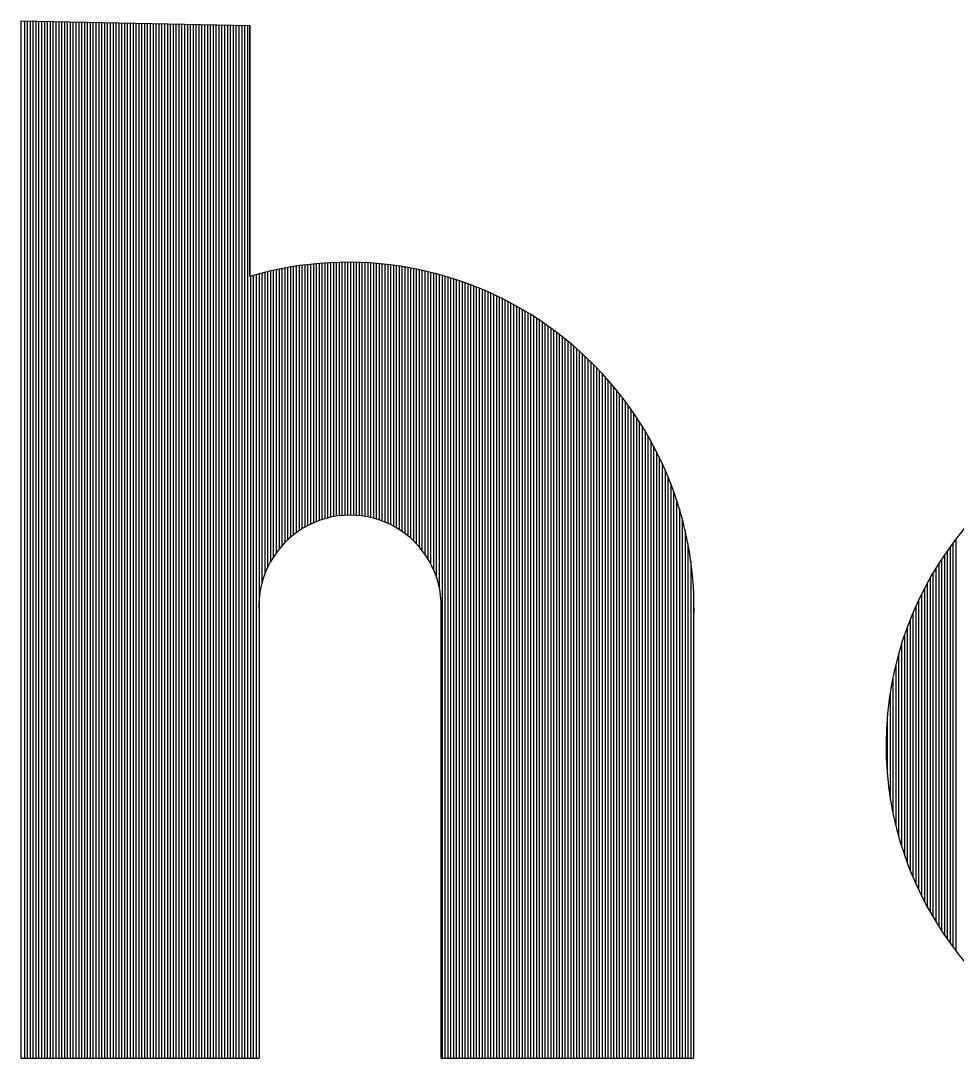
# Model space of a CAD drawing. Header units: millimetres. Extents: x 87 to 927, y 85 to 1088.
# Drawn here: x 579.083 to 579.924, y 222.592 to 223.523 of the extents above; entities that cross this region are included whole.
import ezdxf

# ---------------------------------------------------------------- set-up
doc = ezdxf.new("R2010")
doc.units = ezdxf.units.MM

# ---------------------------------------------------------------- blocks, each defined once
blk = doc.blocks.new('abcd')
at = {"color": 5}
for p, q in [((7610.24, 689.4), (7610.24, 326.61)), ((7610.24, 689.4), (7690.32, 687.76)), ((7611.51, 689.37), (7611.51, 326.69)), ((7612.51, 689.35), (7612.51, 326.69)), ((7613.51, 689.33), (7613.51, 326.69)), ((7614.51, 689.31), (7614.51, 326.69)), ((7615.51, 689.29), (7615.51, 326.61)), ((7616.51, 689.27), (7616.51, 326.61)), ((7617.51, 689.25), (7617.51, 326.61)), ((7618.51, 689.23), (7618.51, 326.61)), ((7619.51, 689.21), (7619.51, 326.61)), ((7620.51, 689.19), (7620.51, 326.61)), ((7621.51, 689.17), (7621.51, 326.61)), ((7622.51, 689.15), (7622.51, 326.61)), ((7623.51, 689.13), (7623.51, 326.61)), ((7624.51, 689.11), (7624.51, 326.61)), ((7625.51, 689.09), (7625.51, 326.61)), ((7626.51, 689.07), (7626.51, 326.61)), ((7627.51, 689.05), (7627.51, 326.61)), ((7628.51, 689.03), (7628.51, 326.61)), ((7629.51, 689.01), (7629.51, 326.61)), ((7630.51, 688.99), (7630.51, 326.61)), ((7631.51, 688.97), (7631.51, 326.61)), ((7632.51, 688.94), (7632.51, 326.61)), ((7633.51, 688.92), (7633.51, 326.61)), ((7634.51, 688.9), (7634.51, 326.61)), ((7635.51, 688.88), (7635.51, 326.61)), ((7636.51, 688.86), (7636.51, 326.61)), ((7637.51, 688.84), (7637.51, 326.61)), ((7638.51, 688.82), (7638.51, 326.61)), ((7639.51, 688.8), (7639.51, 326.61)), ((7640.51, 688.78), (7640.51, 326.61)), ((7641.51, 688.76), (7641.51, 326.61)), ((7642.51, 688.74), (7642.51, 326.61)), ((7643.51, 688.72), (7643.51, 326.61)), ((7644.51, 688.7), (7644.51, 326.61)), ((7645.51, 688.68), (7645.51, 326.61)), ((7646.51, 688.66), (7646.51, 326.61)), ((7647.51, 688.64), (7647.51, 326.61)), ((7648.51, 688.62), (7648.51, 326.61)), ((7649.51, 688.6), (7649.51, 326.61)), ((7650.51, 688.58), (7650.51, 326.61)), ((7651.51, 688.56), (7651.51, 326.61)), ((7652.51, 688.54), (7652.51, 326.61)), ((7653.51, 688.52), (7653.51, 326.61)), ((7654.51, 688.5), (7654.51, 326.61)), ((7655.51, 688.48), (7655.51, 326.61)), ((7656.51, 688.45), (7656.51, 326.61)), ((7656.51, 688.45), (7656.51, 326.61)), ((7657.51, 688.43), (7657.51, 326.61)), ((7657.51, 688.43), (7657.51, 326.61)), ((7658.51, 688.41), (7658.51, 326.61)), ((7659.51, 688.39), (7659.51, 326.61)), ((7660.51, 688.37), (7660.51, 326.61)), ((7661.51, 688.35), (7661.51, 326.61)), ((7662.51, 688.33), (7662.51, 326.61)), ((7663.51, 688.31), (7663.51, 326.61)), ((7664.51, 688.29), (7664.51, 326.61)), ((7665.51, 688.27), (7665.51, 326.61)), ((7666.51, 688.25), (7666.51, 326.61)), ((7667.51, 688.23), (7667.51, 326.61)), ((7668.51, 688.21), (7668.51, 326.61)), ((7669.51, 688.19), (7669.51, 326.61)), ((7670.51, 688.17), (7670.51, 326.61)), ((7671.51, 688.15), (7671.51, 326.61)), ((7672.51, 688.13), (7672.51, 326.61)), ((7673.51, 688.11), (7673.51, 326.61)), ((7674.51, 688.09), (7674.51, 326.61)), ((7675.51, 688.07), (7675.51, 326.61)), ((7676.51, 688.05), (7676.51, 326.61)), ((7677.51, 688.03), (7677.51, 326.61)), ((7678.51, 688.01), (7678.51, 326.61)), ((7678.51, 688.01), (7678.51, 326.61)), ((7679.51, 687.99), (7679.51, 326.61)), ((7679.51, 687.99), (7679.51, 326.61)), ((7680.51, 687.97), (7680.51, 326.61)), ((7681.51, 687.94), (7681.51, 326.61)), ((7682.51, 687.92), (7682.51, 326.61)), ((7683.51, 687.9), (7683.51, 326.61)), ((7684.51, 687.88), (7684.51, 326.61)), ((7685.51, 687.86), (7685.51, 326.61)), ((7686.51, 687.84), (7686.51, 326.61)), ((7687.51, 687.82), (7687.51, 326.61)), ((7688.51, 687.8), (7688.51, 326.61)), ((7689.57, 687.78), (7689.57, 326.61)), ((7690.32, 599.97), (7690.32, 687.76)), ((7690.32, 687.76), (7690.32, 599.97)), ((7699.57, 602.31), (7699.57, 503.32)), ((7700.57, 602.52), (7700.57, 504.63)), ((7701.57, 602.72), (7701.57, 505.81)), ((7702.57, 602.91), (7702.57, 506.88)), ((7703.57, 603.09), (7703.57, 507.87)), ((7704.57, 603.26), (7704.57, 508.77)), ((7705.57, 603.43), (7705.57, 509.59)), ((7706.57, 603.58), (7706.57, 510.36)), ((7707.57, 603.73), (7707.57, 511.06)), ((7708.57, 603.87), (7708.57, 511.71)), ((7709.57, 604), (7709.57, 512.3)), ((7710.57, 604.12), (7710.57, 512.85)), ((7711.57, 604.23), (7711.57, 513.36)), ((7712.57, 604.34), (7712.57, 513.82)), ((7713.57, 604.43), (7713.57, 514.24)), ((7714.57, 604.52), (7714.57, 514.62)), ((7715.57, 604.6), (7715.57, 514.96)), ((7716.57, 604.67), (7716.57, 515.26)), ((7717.57, 604.74), (7717.57, 515.54)), ((7718.57, 604.79), (7718.57, 515.77)), ((7719.57, 604.84), (7719.57, 515.98)), ((7720.57, 604.88), (7720.57, 516.15)), ((7721.57, 604.91), (7721.57, 516.28)), ((7722.57, 604.93), (7722.57, 516.39)), ((7723.57, 604.94), (7723.57, 516.46)), ((7724.57, 604.95), (7724.57, 516.5)), ((7725.57, 604.94), (7725.57, 516.52)), ((7726.57, 604.93), (7726.57, 516.49)), ((7727.57, 604.91), (7727.57, 516.44)), ((7728.57, 604.88), (7728.57, 516.36)), ((7729.57, 604.85), (7729.57, 516.24)), ((7730.57, 604.8), (7730.57, 516.1)), ((7730.57, 604.8), (7730.57, 516.1)), ((7731.57, 604.75), (7731.57, 515.92)), ((7731.57, 604.75), (7731.57, 515.92)), ((7732.57, 604.69), (7732.57, 515.7)), ((7733.57, 604.62), (7733.57, 515.46)), ((7734.57, 604.54), (7734.57, 515.17)), ((7735.57, 604.45), (7735.57, 514.86)), ((7736.57, 604.36), (7736.57, 514.5)), ((7737.57, 604.26), (7737.57, 514.11)), ((7738.57, 604.14), (7738.57, 513.68)), ((7739.57, 604.03), (7739.57, 513.21)), ((7740.57, 603.9), (7740.57, 512.69)), ((7741.57, 603.76), (7741.57, 512.13)), ((7742.57, 603.61), (7742.57, 511.51)), ((7743.57, 603.46), (7743.57, 510.85)), ((7744.57, 603.3), (7744.57, 510.13)), ((7745.57, 603.13), (7745.57, 509.35)), ((7746.57, 602.95), (7746.57, 508.5)), ((7747.57, 602.76), (7747.57, 507.57)), ((7748.57, 602.56), (7748.57, 506.56)), ((7749.57, 602.36), (7749.57, 505.46)), ((7690.57, 600.04), (7690.57, 326.61)), ((7691.57, 600.33), (7691.57, 326.61)), ((7692.57, 600.61), (7692.57, 326.61)), ((7693.57, 600.88), (7693.57, 326.61)), ((7694.57, 601.14), (7694.57, 492.78)), ((7695.57, 601.39), (7695.57, 495.9)), ((7696.57, 601.64), (7696.57, 498.25)), ((7697.57, 601.87), (7697.57, 500.19)), ((7698.57, 602.1), (7698.57, 501.86)), ((7750.57, 602.14), (7750.57, 504.24)), ((7751.57, 601.92), (7751.57, 502.89)), ((7752.57, 601.69), (7752.57, 501.37)), ((7752.57, 601.69), (7752.57, 501.37)), ((7753.57, 601.45), (7753.57, 499.63)), ((7753.57, 601.45), (7753.57, 499.63)), ((7754.57, 601.19), (7754.57, 497.58)), ((7755.57, 600.94), (7755.57, 495.05)), ((7756.57, 600.67), (7756.57, 491.52)), ((7757.57, 600.39), (7757.57, 326.61)), ((7758.57, 600.1), (7758.57, 326.61)), ((7759.57, 599.81), (7759.57, 326.61)), ((7760.57, 599.5), (7760.57, 326.61)), ((7761.57, 599.18), (7761.57, 326.61)), ((7762.57, 598.86), (7762.57, 326.61)), ((7763.57, 598.53), (7763.57, 326.61)), ((7764.57, 598.18), (7764.57, 326.61)), ((7765.57, 597.83), (7765.57, 326.61)), ((7766.57, 597.46), (7766.57, 326.61)), ((7767.57, 597.09), (7767.57, 326.61)), ((7768.57, 596.71), (7768.57, 326.61)), ((7769.57, 596.31), (7769.57, 326.61)), ((7770.57, 595.91), (7770.57, 326.61)), ((7771.57, 595.49), (7771.57, 326.61)), ((7772.57, 595.07), (7772.57, 326.61)), ((7773.57, 594.63), (7773.57, 326.61)), ((7774.57, 594.18), (7774.57, 326.61)), ((7775.57, 593.72), (7775.57, 326.61)), ((7776.57, 593.26), (7776.57, 326.61)), ((7777.57, 592.78), (7777.57, 326.61)), ((7778.57, 592.28), (7778.57, 326.61)), ((7779.57, 591.78), (7779.57, 326.61)), ((7780.57, 591.27), (7780.57, 326.61)), ((7781.57, 590.74), (7781.57, 326.61)), ((7782.57, 590.2), (7782.57, 326.61)), ((7783.57, 589.65), (7783.57, 326.61)), ((7784.57, 589.09), (7784.57, 326.61)), ((7785.57, 588.51), (7785.57, 326.61)), ((7786.57, 587.92), (7786.57, 326.61)), ((7787.57, 587.32), (7787.57, 326.61)), ((7788.57, 586.71), (7788.57, 326.61)), ((7789.57, 586.08), (7789.57, 326.61)), ((7790.57, 585.44), (7790.57, 326.61)), ((7791.57, 584.78), (7791.57, 326.61)), ((7792.57, 584.11), (7792.57, 326.61)), ((7793.57, 583.42), (7793.57, 326.61)), ((7794.57, 582.72), (7794.57, 326.61)), ((7795.57, 582.01), (7795.57, 326.61)), ((7796.57, 581.28), (7796.57, 326.61)), ((7797.57, 580.53), (7797.57, 326.61)), ((7798.57, 579.77), (7798.57, 326.61)), ((7799.57, 578.99), (7799.57, 326.61)), ((7800.57, 578.19), (7800.57, 326.61)), ((7801.57, 577.38), (7801.57, 326.61)), ((7802.57, 576.55), (7802.57, 326.61)), ((7803.57, 575.7), (7803.57, 326.61)), ((7804.57, 574.83), (7804.57, 326.61)), ((7805.57, 573.94), (7805.57, 326.61)), ((7806.57, 573.03), (7806.57, 326.61)), ((7807.57, 572.1), (7807.57, 326.61)), ((7808.57, 571.15), (7808.57, 326.61)), ((7808.57, 571.15), (7808.57, 326.61)), ((7809.57, 570.18), (7809.57, 326.61)), ((7809.57, 570.18), (7809.57, 326.61)), ((7810.57, 569.18), (7810.57, 326.61)), ((7811.57, 568.17), (7811.57, 326.61)), ((7812.57, 567.12), (7812.57, 326.61)), ((7813.57, 566.05), (7813.57, 326.61)), ((7814.57, 564.96), (7814.57, 326.61)), ((7815.57, 563.83), (7815.57, 326.61)), ((7816.57, 562.68), (7816.57, 326.61)), ((7817.57, 561.5), (7817.57, 326.61)), ((7818.57, 560.29), (7818.57, 326.61)), ((7819.57, 559.04), (7819.57, 326.61)), ((7820.57, 557.76), (7820.57, 326.61)), ((7821.57, 556.44), (7821.57, 326.61)), ((7822.57, 555.09), (7822.57, 326.61)), ((7823.57, 553.69), (7823.57, 326.61)), ((7824.57, 552.25), (7824.57, 326.61)), ((7825.57, 550.77), (7825.57, 326.61)), ((7826.57, 549.23), (7826.57, 326.61)), ((7827.57, 547.65), (7827.57, 326.61)), ((7828.57, 546), (7828.57, 326.61)), ((7829.57, 544.3), (7829.57, 326.61)), ((7830.57, 542.53), (7830.57, 326.61)), ((7830.57, 542.53), (7830.57, 326.61)), ((7831.57, 540.69), (7831.57, 326.61)), ((7831.57, 540.69), (7831.57, 326.61)), ((7832.57, 538.76), (7832.57, 326.61)), ((7833.57, 536.75), (7833.57, 326.61)), ((7834.57, 534.64), (7834.57, 326.61)), ((7835.57, 532.41), (7835.57, 326.61)), ((7836.57, 530.06), (7836.57, 326.61)), ((7837.57, 527.55), (7837.57, 326.61)), ((7838.57, 524.87), (7838.57, 326.61)), ((7839.57, 521.98), (7839.57, 326.61)), ((7840.57, 518.82), (7840.57, 326.61)), ((7841.57, 515.31), (7841.57, 326.61)), ((7842.57, 511.32), (7842.57, 326.61)), ((7937.26, 508.13), (7937.26, 364.16)), ((7843.57, 506.59), (7843.57, 326.61)), ((7935.26, 505.44), (7935.26, 366.85)), ((7936.26, 506.81), (7936.26, 365.49)), ((7932.26, 501.09), (7932.26, 371.21)), ((7933.26, 502.59), (7933.26, 369.71)), ((7934.26, 504.04), (7934.26, 368.26)), ((7844.57, 500.51), (7844.57, 326.61)), ((7930.26, 497.93), (7930.26, 374.36)), ((7931.26, 499.54), (7931.26, 372.76)), ((7928.26, 494.54), (7928.26, 377.75)), ((7929.26, 496.27), (7929.26, 376.02)), ((7845.57, 489.82), (7845.57, 326.61)), ((7926.26, 490.86), (7926.26, 381.43)), ((7927.26, 492.74), (7927.26, 379.55)), ((7924.26, 486.84), (7924.26, 385.45)), ((7925.26, 488.9), (7925.26, 383.39)), ((7757.32, 326.61), (7757.32, 485.13)), ((7923.26, 484.68), (7923.26, 387.61)), ((7921.26, 479.96), (7921.26, 392.33)), ((7922.26, 482.39), (7922.26, 389.9)), ((7920.26, 477.36), (7920.26, 394.93)), ((7920.26, 477.36), (7920.26, 394.93)), ((7919.26, 474.56), (7919.26, 397.73)), ((7919.26, 474.56), (7919.26, 397.73)), ((7917.26, 468.15), (7917.26, 404.15)), ((7918.26, 471.52), (7918.26, 400.78)), ((7916.26, 464.35), (7916.26, 407.95)), ((7915.26, 459.9), (7915.26, 412.39)), ((7914.26, 454.35), (7914.26, 417.94)), ((7913.26, 445.97), (7913.26, 426.32)), ((7610.24, 326.61), (7693.57, 326.61)), ((7757.32, 326.61), (7845.57, 326.61))]:
    blk.add_line(p, q, dxfattribs=at)
for centre, radius, start, end in [((7724.67, 483.9), 121.04, 359.2542, 106.4873), ((8031.2, 436.15), 118.35, 13.5527, 247.7467), ((7725.41, 484.6), 31.91, 359.0626, 181.3609)]:
    blk.add_arc(centre, radius, start, end, dxfattribs=at)
blk = doc.blocks.new('abcde')
at = {"color": 0, "xscale": 0.09000000000000001, "yscale": 0.09000000000000001, "zscale": 0.09000000000000001}
blk.add_blockref('abcd', (6000.014, 65.078), dxfattribs=at)

msp = doc.modelspace()

# ---------------------------------------------------------------- block references
at = {"color": 0, "xscale": 0.02851200000000001, "yscale": 0.02851200000000001, "zscale": 0.02851200000000001}
msp.add_blockref('abcde', (388.48256, 219.89839), dxfattribs=at)

doc.saveas('drawing.dxf')
